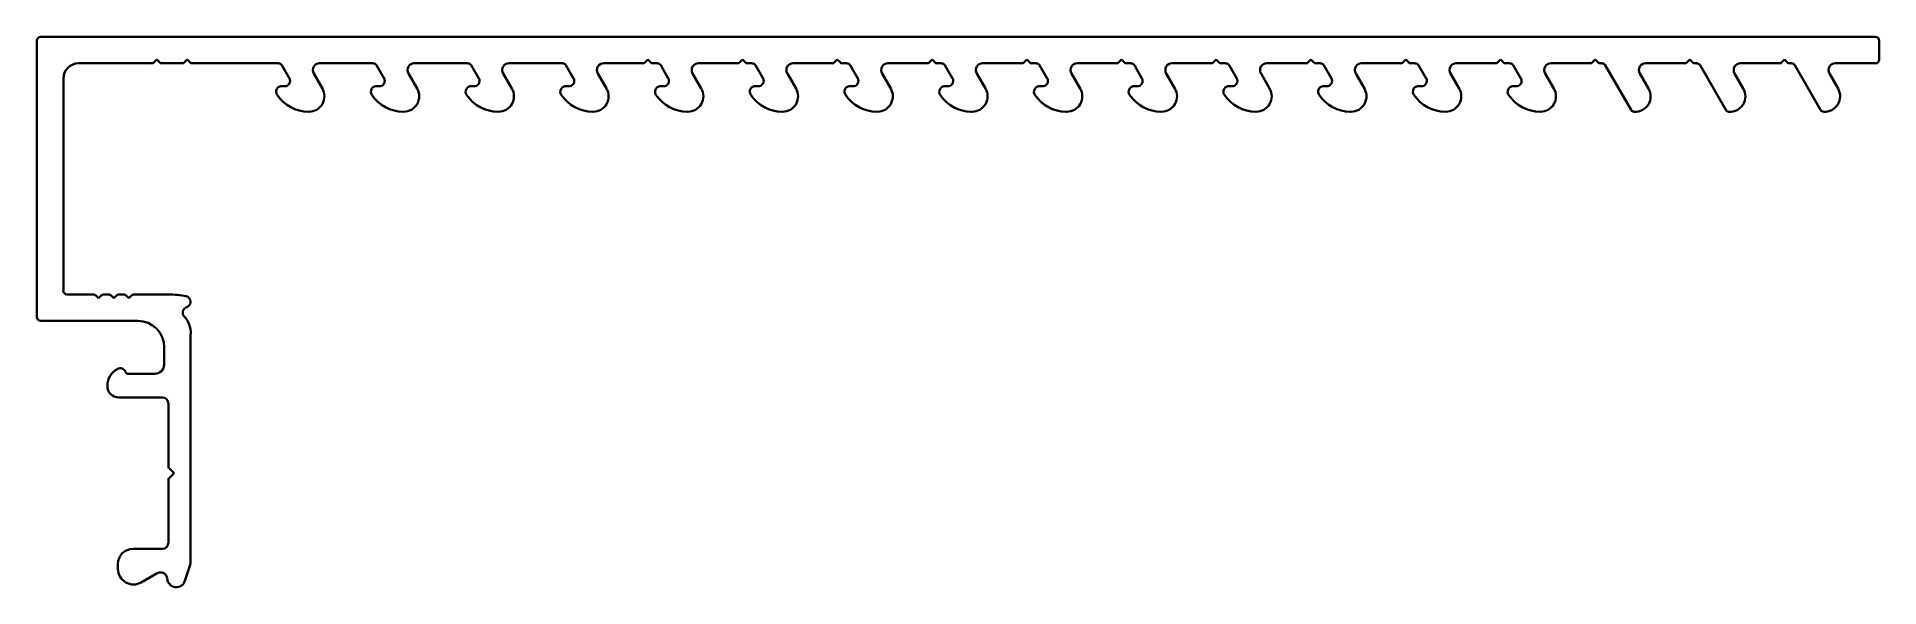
# Model space of a CAD drawing. Extents: x -30 to 94, y -15 to 22.
import ezdxf

# ---------------------------------------------------------------- set-up
doc = ezdxf.new("R2010")
doc.units = 0
doc.header["$MEASUREMENT"] = 0
doc.layers.add('Profile1', color=4, linetype='CONTINUOUS', lineweight=35)

msp = doc.modelspace()

# ---------------------------------------------------------------- linework, layer by layer
at = {"layer": 'Profile1', "color": 0}
for p, q in [((-29.77, 21.49), (-29.77, 2.95)), ((93.47, 21.75), (-29.51, 21.75)), ((93.73, 20.22), (93.73, 21.49)), ((-26.97, 19.97), (-22.08, 19.97)), ((-21.9, 20.04), (-21.72, 20.22)), ((-21.72, 20.22), (-21.54, 20.04)), ((-21.36, 19.97), (-20.05, 19.97)), ((-19.87, 20.04), (-19.69, 20.22)), ((-19.69, 20.22), (-19.51, 20.04)), ((-19.33, 19.97), (-13.57, 19.97)), ((-13.35, 19.84), (-12.84, 18.96)), ((-10.82, 19.97), (-7.22, 19.97)), ((-7, 19.84), (-6.49, 18.96)), ((-4.47, 19.97), (-0.87, 19.97)), ((-0.65, 19.84), (-0.14, 18.96)), ((1.88, 19.97), (5.48, 19.97)), ((5.7, 19.84), (6.21, 18.96)), ((8.23, 19.97), (10.83, 19.97)), ((11.01, 20.04), (11.19, 20.22)), ((11.19, 20.22), (11.37, 20.04)), ((11.55, 19.97), (11.83, 19.97)), ((12.05, 19.84), (12.56, 18.96)), ((14.58, 19.97), (17.18, 19.97)), ((17.36, 20.04), (17.54, 20.22)), ((17.54, 20.22), (17.72, 20.04)), ((17.9, 19.97), (18.18, 19.97)), ((18.4, 19.84), (18.91, 18.96)), ((20.93, 19.97), (23.53, 19.97)), ((23.71, 20.04), (23.89, 20.22)), ((23.89, 20.22), (24.07, 20.04)), ((24.25, 19.97), (24.53, 19.97)), ((24.75, 19.84), (25.26, 18.96)), ((27.28, 19.97), (29.88, 19.97)), ((30.06, 20.04), (30.24, 20.22)), ((30.24, 20.22), (30.42, 20.04)), ((30.6, 19.97), (30.88, 19.97)), ((31.1, 19.84), (31.61, 18.96)), ((33.63, 19.97), (36.23, 19.97)), ((36.41, 20.04), (36.59, 20.22)), ((36.59, 20.22), (36.77, 20.04)), ((36.95, 19.97), (37.23, 19.97)), ((37.45, 19.84), (37.96, 18.96)), ((39.98, 19.97), (42.58, 19.97)), ((42.76, 20.04), (42.94, 20.22)), ((42.94, 20.22), (43.12, 20.04)), ((43.3, 19.97), (43.58, 19.97)), ((43.8, 19.84), (44.31, 18.96)), ((46.33, 19.97), (48.93, 19.97)), ((49.11, 20.04), (49.29, 20.22)), ((49.29, 20.22), (49.47, 20.04)), ((49.65, 19.97), (49.93, 19.97)), ((50.15, 19.84), (50.66, 18.96)), ((52.68, 19.97), (55.28, 19.97)), ((55.46, 20.04), (55.64, 20.22)), ((55.64, 20.22), (55.82, 20.04)), ((56, 19.97), (56.28, 19.97)), ((56.5, 19.84), (57.01, 18.96)), ((59.03, 19.97), (61.63, 19.97)), ((61.81, 20.04), (61.99, 20.22)), ((61.99, 20.22), (62.17, 20.04)), ((62.35, 19.97), (62.63, 19.97)), ((62.85, 19.84), (63.36, 18.96)), ((65.38, 19.97), (67.98, 19.97)), ((68.16, 20.04), (68.34, 20.22)), ((68.34, 20.22), (68.52, 20.04)), ((68.7, 19.97), (68.98, 19.97)), ((69.2, 19.84), (69.71, 18.96)), ((71.73, 19.97), (74.33, 19.97)), ((74.51, 20.04), (74.69, 20.22)), ((74.69, 20.22), (74.87, 20.04)), ((75.05, 19.97), (75.15, 19.97)), ((75.37, 19.84), (77.1, 16.85)), ((78.08, 19.97), (80.68, 19.97)), ((80.86, 20.04), (81.04, 20.22)), ((81.04, 20.22), (81.22, 20.04)), ((81.4, 19.97), (81.5, 19.97)), ((81.72, 19.84), (83.45, 16.85)), ((84.43, 19.97), (87.03, 19.97)), ((87.21, 20.04), (87.39, 20.22)), ((87.39, 20.22), (87.57, 20.04)), ((87.75, 19.97), (87.85, 19.97)), ((88.07, 19.84), (89.8, 16.85)), ((90.78, 19.97), (93.47, 19.97)), ((-27.99, 4.73), (-27.99, 18.95)), ((-10.63, 18.28), (-11.21, 19.29)), ((-4.28, 18.28), (-4.86, 19.29)), ((2.07, 18.28), (1.49, 19.29)), ((8.42, 18.28), (7.84, 19.29)), ((14.77, 18.28), (14.19, 19.29)), ((21.12, 18.28), (20.54, 19.29)), ((27.47, 18.28), (26.89, 19.29)), ((33.82, 18.28), (33.24, 19.29)), ((40.17, 18.28), (39.59, 19.29)), ((46.52, 18.28), (45.94, 19.29)), ((52.87, 18.28), (52.29, 19.29)), ((59.22, 18.28), (58.64, 19.29)), ((65.57, 18.28), (64.99, 19.29)), ((71.92, 18.28), (71.34, 19.29)), ((78.27, 18.28), (77.69, 19.29)), ((84.62, 18.28), (84.04, 19.29)), ((90.97, 18.28), (90.39, 19.29)), ((-13.18, 18.43), (-13.32, 18.44)), ((-6.83, 18.43), (-6.97, 18.44)), ((-0.48, 18.43), (-0.62, 18.44)), ((5.87, 18.43), (5.73, 18.44)), ((12.22, 18.43), (12.08, 18.44)), ((18.57, 18.43), (18.43, 18.44)), ((24.92, 18.43), (24.78, 18.44)), ((31.27, 18.43), (31.13, 18.44)), ((37.62, 18.43), (37.48, 18.44)), ((43.97, 18.43), (43.83, 18.44)), ((50.32, 18.43), (50.18, 18.44)), ((56.67, 18.43), (56.53, 18.44)), ((63.02, 18.43), (62.88, 18.44)), ((69.37, 18.43), (69.23, 18.44)), ((-11.55, 16.72), (-11.53, 16.72)), ((-5.2, 16.72), (-5.18, 16.72)), ((1.15, 16.72), (1.17, 16.72)), ((7.5, 16.72), (7.52, 16.72)), ((13.85, 16.72), (13.87, 16.72)), ((20.2, 16.72), (20.22, 16.72)), ((26.55, 16.72), (26.57, 16.72)), ((32.87, 16.72), (32.92, 16.72)), ((39.22, 16.72), (39.27, 16.72)), ((45.6, 16.72), (45.62, 16.72)), ((51.95, 16.72), (51.97, 16.72)), ((58.27, 16.72), (58.32, 16.72)), ((64.65, 16.72), (64.67, 16.72)), ((71, 16.72), (71.02, 16.72)), ((-25.99, 4.47), (-27.74, 4.47)), ((-25.63, 4.22), (-25.81, 4.4)), ((-25.45, 4.4), (-25.63, 4.22)), ((-24.97, 4.47), (-25.27, 4.47)), ((-24.61, 4.22), (-24.79, 4.4)), ((-24.43, 4.4), (-24.61, 4.22)), ((-23.96, 4.47), (-24.25, 4.47)), ((-23.6, 4.22), (-23.78, 4.4)), ((-23.42, 4.4), (-23.6, 4.22)), ((-20.95, 4.47), (-23.24, 4.47)), ((-29.51, 2.7), (-23.01, 2.7)), ((-19.46, -13.35), (-19.46, 1.83)), ((-21.23, 0.92), (-21.23, -0.22)), ((-21.87, -0.86), (-23.6, -0.86)), ((-25.04, -1.65), (-25.04, -1.67)), ((-24.28, -2.43), (-21.34, -2.43)), ((-20.95, -2.82), (-20.95, -7.03)), ((-20.88, -7.21), (-20.57, -7.51)), ((-20.95, -8), (-20.95, -12.21)), ((-20.57, -7.51), (-20.88, -7.82)), ((-21.34, -12.59), (-23.32, -12.59)), ((-24.33, -13.61), (-24.33, -13.94)), ((-22.77, -14.84), (-21.71, -14.23)), ((-19.84, -14.74), (-19.52, -13.74))]:
    msp.add_line(p, q, dxfattribs=at)
for centre, radius, start, end in [((-29.51, 21.49), 0.254, 90, 180), ((93.47, 21.49), 0.254, 0, 90), ((-26.97, 18.95), 1.02, 90, 180), ((-22.08, 20.22), 0.254, 270, 315), ((-21.36, 20.22), 0.254, 225, 270), ((-20.05, 20.22), 0.254, 270, 315), ((-19.33, 20.22), 0.254, 225, 270), ((-13.57, 19.71), 0.254, 30, 90), ((-10.82, 19.52), 0.452, 90, 210), ((-7.22, 19.71), 0.254, 30, 90), ((-4.47, 19.52), 0.452, 90, 210), ((-0.87, 19.71), 0.254, 30, 90), ((1.88, 19.52), 0.452, 90, 210), ((5.48, 19.71), 0.254, 30, 90), ((8.23, 19.52), 0.452, 90, 210), ((10.83, 20.22), 0.254, 270, 315), ((11.55, 20.22), 0.254, 225, 270), ((11.83, 19.71), 0.254, 30, 90), ((14.58, 19.52), 0.452, 90, 210), ((17.18, 20.22), 0.254, 270, 315), ((17.9, 20.22), 0.254, 225, 270), ((18.18, 19.71), 0.254, 30, 90), ((20.93, 19.52), 0.452, 90, 210), ((23.53, 20.22), 0.254, 270, 315), ((24.25, 20.22), 0.254, 225, 270), ((24.53, 19.71), 0.254, 30, 90), ((27.28, 19.52), 0.452, 90, 210), ((29.88, 20.22), 0.254, 270, 315), ((30.6, 20.22), 0.254, 225, 270), ((30.88, 19.71), 0.254, 30, 90), ((33.63, 19.52), 0.452, 90, 210), ((36.23, 20.22), 0.254, 270, 315), ((36.95, 20.22), 0.254, 225, 270), ((37.23, 19.71), 0.254, 30, 90), ((39.98, 19.52), 0.452, 90, 210), ((42.58, 20.22), 0.254, 270, 315), ((43.3, 20.22), 0.254, 225, 270), ((43.58, 19.71), 0.254, 30, 90), ((46.33, 19.52), 0.452, 90, 210), ((48.93, 20.22), 0.254, 270, 315), ((49.65, 20.22), 0.254, 225, 270), ((49.93, 19.71), 0.254, 30, 90), ((52.68, 19.52), 0.452, 90, 210), ((55.28, 20.22), 0.254, 270, 315), ((56, 20.22), 0.254, 225, 270), ((56.28, 19.71), 0.254, 30, 90), ((59.03, 19.52), 0.452, 90, 210), ((61.63, 20.22), 0.254, 270, 315), ((62.35, 20.22), 0.254, 225, 270), ((62.63, 19.71), 0.254, 30, 90), ((65.38, 19.52), 0.452, 90, 210), ((67.98, 20.22), 0.254, 270, 315), ((68.7, 20.22), 0.254, 225, 270), ((68.98, 19.71), 0.254, 30, 90), ((71.73, 19.52), 0.452, 90, 210), ((74.33, 20.22), 0.254, 270, 315), ((75.05, 20.22), 0.254, 225, 270), ((75.15, 19.71), 0.254, 30, 90), ((78.08, 19.52), 0.452, 90, 210), ((80.68, 20.22), 0.254, 270, 315), ((81.4, 20.22), 0.254, 225, 270), ((81.5, 19.71), 0.254, 30, 90), ((84.43, 19.52), 0.452, 90, 210), ((87.03, 20.22), 0.254, 270, 315), ((87.75, 20.22), 0.254, 225, 270), ((87.85, 19.71), 0.254, 30, 90), ((90.78, 19.52), 0.452, 90, 210), ((93.47, 20.22), 0.254, 270, 0), ((-13.15, 18.79), 0.356, 265, 30), ((-6.8, 18.79), 0.356, 265, 30), ((-0.45, 18.79), 0.356, 265, 30), ((5.9, 18.79), 0.356, 265, 30), ((12.25, 18.79), 0.356, 265, 30), ((18.6, 18.79), 0.356, 265, 30), ((24.95, 18.79), 0.356, 265, 30), ((31.3, 18.79), 0.356, 265, 30), ((37.65, 18.79), 0.356, 265, 30), ((44, 18.79), 0.356, 265, 30), ((50.35, 18.79), 0.356, 265, 30), ((56.7, 18.79), 0.356, 265, 30), ((63.05, 18.79), 0.356, 265, 30), ((69.4, 18.79), 0.356, 265, 30), ((-13.35, 18.06), 0.381, 85, 213.569), ((-11.55, 19.26), 2.54, 213.569, 270), ((-11.53, 17.76), 1.04, 270, 30), ((-7, 18.06), 0.381, 85, 213.569), ((-5.2, 19.26), 2.54, 213.569, 270), ((-5.18, 17.76), 1.04, 270, 30), ((-0.65, 18.06), 0.381, 85, 213.569), ((1.15, 19.26), 2.54, 213.569, 270), ((1.17, 17.76), 1.04, 270, 30), ((5.7, 18.06), 0.381, 85, 213.569), ((7.5, 19.26), 2.54, 213.569, 270), ((7.52, 17.76), 1.04, 270, 30), ((12.05, 18.06), 0.381, 85, 213.569), ((13.85, 19.26), 2.54, 213.569, 270), ((13.87, 17.76), 1.04, 270, 30), ((18.4, 18.06), 0.381, 85, 213.569), ((20.2, 19.26), 2.54, 213.569, 270), ((20.22, 17.76), 1.04, 270, 30), ((24.75, 18.06), 0.381, 85, 213.569), ((26.55, 19.26), 2.54, 213.569, 270), ((26.57, 17.76), 1.04, 270, 30), ((31.1, 18.06), 0.381, 85, 213.565), ((32.9, 19.26), 2.54, 213.565, 269.4298), ((32.92, 17.76), 1.04, 270, 30), ((37.45, 18.06), 0.381, 85, 213.565), ((39.25, 19.26), 2.54, 213.565, 269.4298), ((39.27, 17.76), 1.04, 270, 30), ((43.8, 18.06), 0.381, 85, 213.569), ((45.6, 19.26), 2.54, 213.569, 270), ((45.62, 17.76), 1.04, 270, 30), ((50.15, 18.06), 0.381, 85, 213.569), ((51.95, 19.26), 2.54, 213.569, 270), ((51.97, 17.76), 1.04, 270, 30), ((56.5, 18.06), 0.381, 85, 213.565), ((58.3, 19.26), 2.54, 213.565, 269.4298), ((58.32, 17.76), 1.04, 270, 30), ((62.85, 18.06), 0.381, 85, 213.569), ((64.65, 19.26), 2.54, 213.569, 270), ((64.67, 17.76), 1.04, 270, 30), ((69.2, 18.06), 0.381, 85, 213.569), ((71, 19.26), 2.54, 213.569, 270), ((71.02, 17.76), 1.04, 270, 30), ((77.37, 17.76), 1.04, 266.7436, 30), ((83.72, 17.76), 1.04, 266.7436, 30), ((90.07, 17.76), 1.04, 266.7436, 30), ((77.32, 16.97), 0.254, 210, 266.7436), ((83.67, 16.97), 0.254, 210, 266.7436), ((90.02, 16.97), 0.254, 210, 266.7436), ((-27.74, 4.73), 0.254, 180, 270), ((-25.99, 4.22), 0.254, 45, 90), ((-25.27, 4.22), 0.254, 90, 135), ((-24.97, 4.22), 0.254, 45, 90), ((-24.25, 4.22), 0.254, 90, 135), ((-23.96, 4.22), 0.254, 45, 90), ((-23.24, 4.22), 0.254, 90, 135), ((-20.95, -1.5), 5.97, 78.4644, 90), ((-19.84, 3.98), 0.381, 287.4576, 78.4644), ((-29.51, 2.95), 0.254, 180, 270), ((-23.01, 0.92), 1.78, 360, 90), ((-19.61, 3.25), 0.381, 107.4576, 221.1542), ((-21.23, 1.83), 1.78, 360, 41.1542), ((-23.77, -1.65), 1.27, 117.2029, 180), ((-24.18, -0.86), 0.381, 23.5782, 117.2029), ((-23.6, -0.61), 0.254, 203.5782, 270), ((-21.87, -0.22), 0.635, 270, 0), ((-24.28, -1.67), 0.762, 180, 270), ((-21.34, -2.82), 0.381, 0, 90), ((-20.7, -7.03), 0.254, 180, 225), ((-20.7, -8), 0.254, 135, 180), ((-21.34, -12.21), 0.381, 270, 360), ((-23.32, -13.61), 1.02, 90, 180), ((-20.73, -13.35), 1.27, 342, 360), ((-23.29, -13.94), 1.04, 180, 300), ((-21.48, -14.62), 0.452, 3.8409, 120), ((-20.42, -14.55), 0.61, 183.8409, 342)]:
    msp.add_arc(centre, radius, start, end, dxfattribs=at)

doc.saveas('drawing.dxf')
